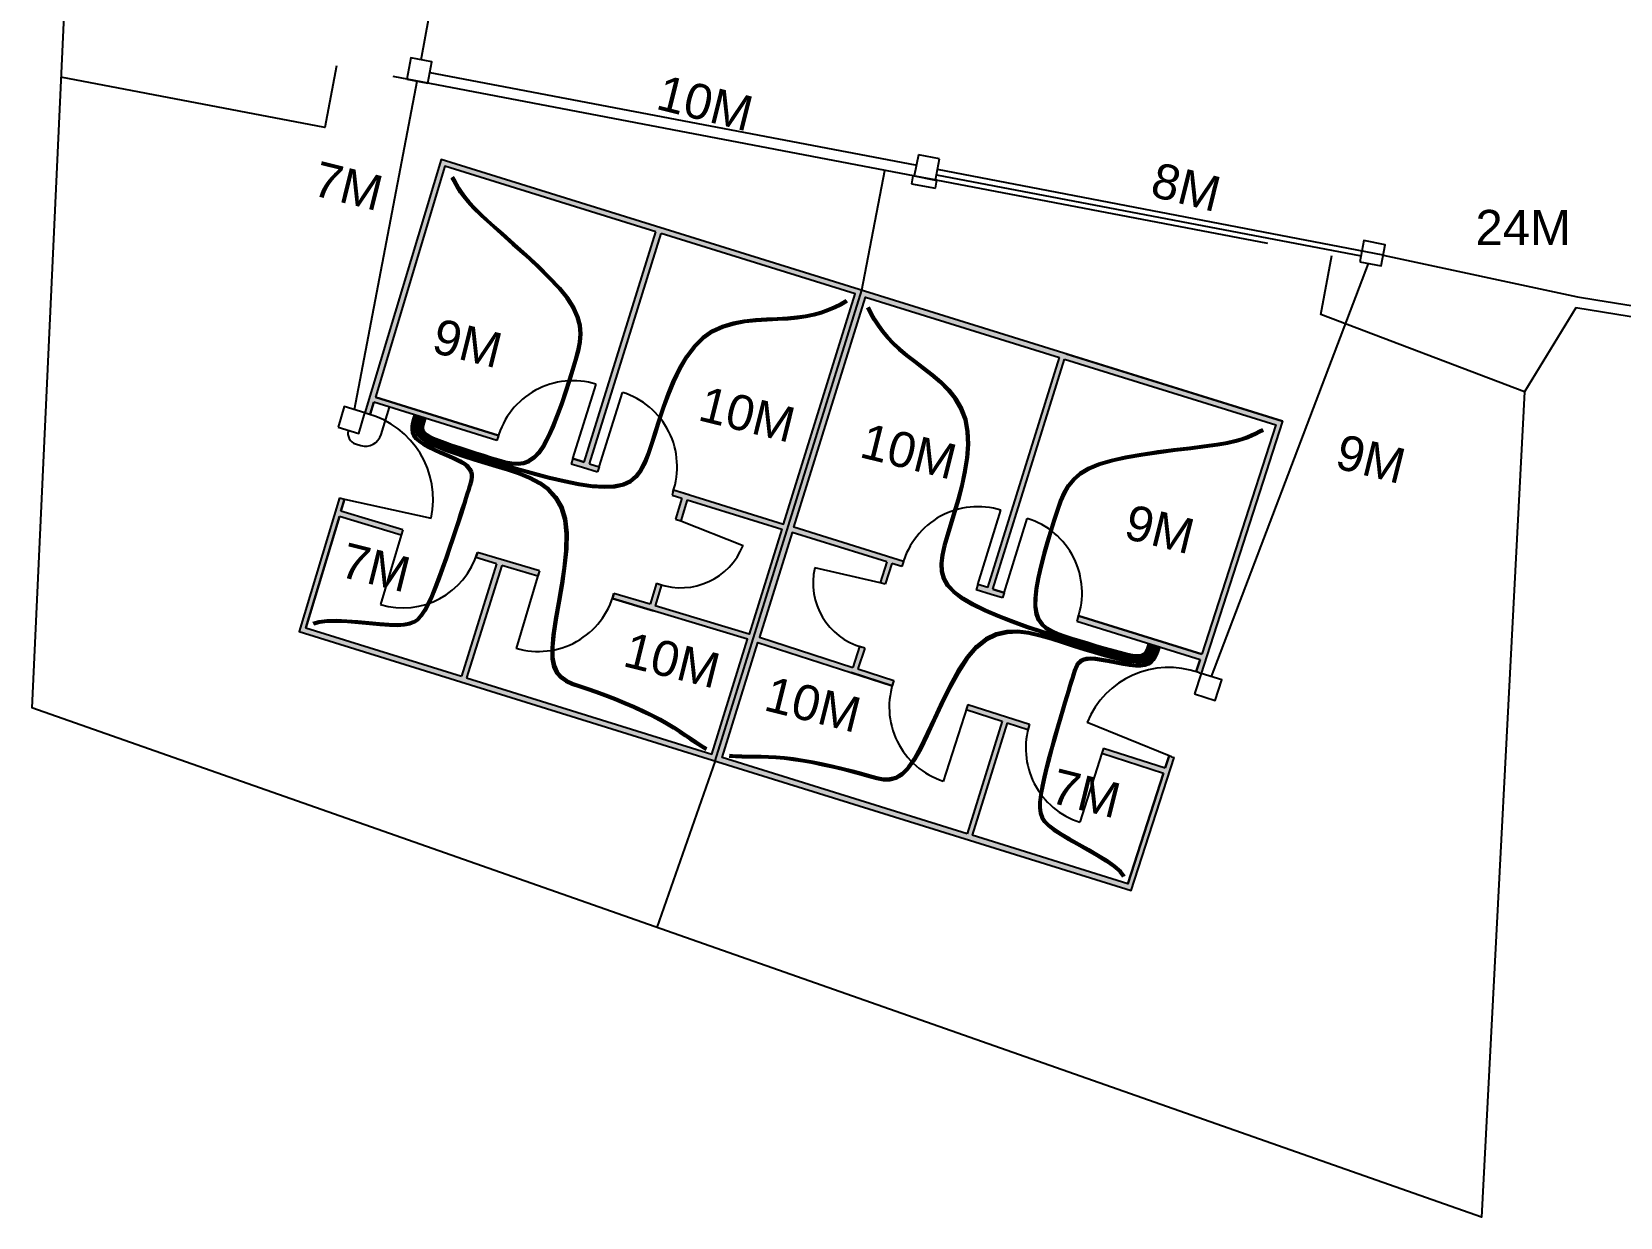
# Model space of a CAD drawing. Header units: millimetres. Extents: x 790368 to 790619, y 161713 to 161823.
# Drawn here: x 790479.4 to 790508.77, y 161727.02 to 161748.95 of the extents above; entities that cross this region are included whole.
import ezdxf

# ---------------------------------------------------------------- set-up
doc = ezdxf.new("R2010")
doc.units = ezdxf.units.MM
for name, color, linetype in [('can interior', 172, 'Continuous'), ('can principal', 34, 'Continuous'), ('can secundaria', 1, 'Continuous'), ('urbanizacion', 7, 'Continuous')]:
    doc.layers.add(name, color=color, linetype=linetype)
doc.styles.get("Standard").update_dxf_attribs({"font": 'arial.ttf'})
pattern_1 = [(23.22032, (790372.91594, 161893.399538), (0.038543687, 0.051084617), [0.079375, -0.015875, 0, -0.015875])]

msp = doc.modelspace()

# ---------------------------------------------------------------- hatches: boundary and pattern name
at = {"layer": 'urbanizacion'}
h = msp.add_hatch(dxfattribs=at)
h.set_pattern_fill('ANSI36', color=256, scale=0.01, angle=-21.7797)
h.set_pattern_definition(pattern_1)
h.paths.add_polyline_path([(790489.893, 161740.903), (790489.71, 161740.959), (790491.035, 161745.216), (790494.622, 161744.099), (790493.297, 161739.843), (790491.268, 161740.475), (790491.238, 161740.379), (790491.421, 161740.322), (790491.305, 161739.934), (790491.4, 161739.905), (790491.517, 161740.292), (790493.267, 161739.747), (790492.664, 161737.809), (790490.927, 161738.331), (790491.043, 161738.718), (790490.948, 161738.747), (790490.831, 161738.36), (790490.164, 161738.56), (790490.135, 161738.464), (790490.898, 161738.235), (790492.634, 161737.713), (790491.972, 161735.587), (790487.441, 161736.997), (790488.089, 161739.079), (790488.756, 161738.879), (790488.771, 161738.927), (790488.785, 161738.975), (790487.641, 161739.319), (790487.612, 161739.223), (790487.993, 161739.108), (790487.345, 161737.027), (790484.469, 161737.922), (790485.088, 161739.982), (790486.233, 161739.638), (790486.262, 161739.733), (790485.117, 161740.078), (790485.185, 161740.301), (790485.089, 161740.33), (790484.345, 161737.856), (790492.038, 161735.461), (790494.747, 161744.165), (790486.97, 161746.586), (790485.561, 161741.901), (790485.657, 161741.872), (790485.724, 161742.096), (790488.002, 161741.387), (790488.031, 161741.482), (790487.823, 161741.547), (790485.753, 161742.191), (790487.036, 161746.461), (790490.94, 161745.245), (790489.615, 161740.989), (790489.406, 161741.054), (790489.376, 161740.959), (790489.585, 161740.894), (790489.863, 161740.807)])
h = msp.add_hatch(dxfattribs=at)
h.set_pattern_fill('ANSI36', color=256, scale=0.01, angle=-21.7797)
h.set_pattern_definition(pattern_1)
h.paths.add_polyline_path([(790499.73, 161733.066), (790500.522, 161735.525), (790500.475, 161735.541), (790500.427, 161735.556), (790500.355, 161735.333), (790499.218, 161735.7), (790499.187, 161735.605), (790500.325, 161735.238), (790499.666, 161733.191), (790496.789, 161734.087), (790497.437, 161736.168), (790497.817, 161736.046), (790497.847, 161736.141), (790496.71, 161736.508), (790496.679, 161736.412), (790497.342, 161736.198), (790496.694, 161734.116), (790492.163, 161735.527), (790492.825, 161737.654), (790495.308, 161736.854), (790495.339, 161736.949), (790494.676, 161737.163), (790494.8, 161737.547), (790494.705, 161737.578), (790494.581, 161737.193), (790492.855, 161737.749), (790493.458, 161739.688), (790495.209, 161739.143), (790495.085, 161738.758), (790495.18, 161738.728), (790495.304, 161739.113), (790495.488, 161739.056), (790495.517, 161739.151), (790495.239, 161739.238), (790493.488, 161739.783), (790494.813, 161744.039), (790498.4, 161742.923), (790497.075, 161738.667), (790496.892, 161738.723), (790496.863, 161738.628), (790497.141, 161738.541), (790497.349, 161738.476), (790497.379, 161738.572), (790497.17, 161738.637), (790498.495, 161742.893), (790502.399, 161741.678), (790501.032, 161737.435), (790498.754, 161738.144), (790498.724, 161738.048), (790501.001, 161737.339), (790500.93, 161737.117), (790500.928, 161737.112, -0.007705), (790500.976, 161737.096), (790500.976, 161737.097), (790501.024, 161737.082), (790501.127, 161737.404), (790502.525, 161741.743), (790498.525, 161742.988), (790494.747, 161744.165), (790492.038, 161735.461)])

# ---------------------------------------------------------------- linework, layer by layer
for p, q in [((790495.793, 161746.672), (790495.718, 161746.279)), ((790496.186, 161746.597), (790495.793, 161746.672)), ((790496.111, 161746.204), (790496.186, 161746.597)), ((790495.693, 161746.283), (790495.665, 161746.136)), ((790496.136, 161746.199), (790495.693, 161746.283)), ((790495.718, 161746.279), (790496.111, 161746.204)), ((790495.907, 161746.243), (790495.907, 161746.243)), ((790495.665, 161746.136), (790496.108, 161746.052)), ((790496.108, 161746.052), (790496.136, 161746.199))]:
    msp.add_line(p, q)
at = {"layer": 'can interior'}
for p, q in [((790485.858, 161741.498), (790486.012, 161742.006)), ((790485.388, 161741.326), (790485.485, 161741.297))]:
    msp.add_line(p, q, dxfattribs=at)
for points in [[(790486.642, 161741.81), (790486.621, 161741.741), (790486.606, 161741.682), (790486.6, 161741.631), (790486.605, 161741.586), (790486.625, 161741.544), (790486.66, 161741.505), (790486.714, 161741.467), (790486.79, 161741.426), (790486.888, 161741.382), (790487.006, 161741.335), (790487.139, 161741.287), (790487.284, 161741.237), (790487.436, 161741.187), (790487.59, 161741.137), (790487.743, 161741.089), (790487.89, 161741.043), (790488.028, 161741.001), (790488.157, 161740.966), (790488.278, 161740.943), (790488.392, 161740.936), (790488.5, 161740.948), (790488.602, 161740.986), (790488.7, 161741.052), (790488.794, 161741.15), (790488.886, 161741.285), (790488.974, 161741.449), (790489.06, 161741.637), (790489.141, 161741.842), (790489.219, 161742.056), (790489.292, 161742.273), (790489.36, 161742.485), (790489.423, 161742.687), (790489.48, 161742.873), (790489.527, 161743.044), (790489.558, 161743.207), (790489.57, 161743.363), (790489.558, 161743.519), (790489.517, 161743.677), (790489.442, 161743.843), (790489.329, 161744.02), (790489.175, 161744.21), (790488.988, 161744.411), (790488.779, 161744.618), (790488.556, 161744.825), (790488.331, 161745.027), (790488.114, 161745.219), (790487.913, 161745.397), (790487.741, 161745.555), (790487.603, 161745.69), (790487.497, 161745.804), (790487.417, 161745.901), (790487.356, 161745.985), (790487.309, 161746.059), (790487.27, 161746.127), (790487.233, 161746.194), (790487.192, 161746.262)], [(790486.661, 161741.804), (790486.64, 161741.735), (790486.626, 161741.677), (790486.62, 161741.628), (790486.626, 161741.585), (790486.645, 161741.546), (790486.681, 161741.51), (790486.735, 161741.474), (790486.81, 161741.435), (790486.907, 161741.393), (790487.024, 161741.349), (790487.156, 161741.301), (790487.299, 161741.253), (790487.449, 161741.204), (790487.601, 161741.155), (790487.751, 161741.108), (790487.896, 161741.062), (790488.032, 161741.021), (790488.159, 161740.987), (790488.277, 161740.964), (790488.389, 161740.957), (790488.494, 161740.97), (790488.595, 161741.007), (790488.691, 161741.073), (790488.783, 161741.171), (790488.873, 161741.304), (790488.961, 161741.468), (790489.045, 161741.654), (790489.126, 161741.857), (790489.202, 161742.069), (790489.275, 161742.284), (790489.342, 161742.494), (790489.405, 161742.694), (790489.461, 161742.878), (790489.507, 161743.048), (790489.538, 161743.208), (790489.549, 161743.363), (790489.537, 161743.517), (790489.495, 161743.674), (790489.42, 161743.838), (790489.307, 161744.014), (790489.153, 161744.204), (790488.967, 161744.404), (790488.757, 161744.61), (790488.535, 161744.816), (790488.311, 161745.018), (790488.093, 161745.21), (790487.893, 161745.388), (790487.721, 161745.546), (790487.584, 161745.682), (790487.478, 161745.796), (790487.397, 161745.893), (790487.337, 161745.977), (790487.29, 161746.051), (790487.252, 161746.119), (790487.215, 161746.184), (790487.175, 161746.251)], [(790486.68, 161741.798), (790486.659, 161741.73), (790486.645, 161741.673), (790486.64, 161741.625), (790486.646, 161741.585), (790486.666, 161741.548), (790486.702, 161741.514), (790486.756, 161741.481), (790486.83, 161741.445), (790486.927, 161741.405), (790487.043, 161741.362), (790487.173, 161741.316), (790487.314, 161741.268), (790487.461, 161741.22), (790487.611, 161741.172), (790487.76, 161741.126), (790487.902, 161741.082), (790488.035, 161741.041), (790488.16, 161741.007), (790488.276, 161740.985), (790488.385, 161740.979), (790488.489, 161740.992), (790488.587, 161741.029), (790488.681, 161741.095), (790488.772, 161741.192), (790488.861, 161741.324), (790488.947, 161741.486), (790489.03, 161741.671), (790489.11, 161741.872), (790489.186, 161742.082), (790489.257, 161742.295), (790489.324, 161742.503), (790489.386, 161742.701), (790489.442, 161742.883), (790489.487, 161743.051), (790489.517, 161743.209), (790489.529, 161743.363), (790489.515, 161743.515), (790489.474, 161743.671), (790489.398, 161743.834), (790489.285, 161744.009), (790489.131, 161744.197), (790488.945, 161744.397), (790488.736, 161744.602), (790488.514, 161744.808), (790488.29, 161745.009), (790488.073, 161745.201), (790487.873, 161745.379), (790487.701, 161745.538), (790487.564, 161745.673), (790487.458, 161745.787), (790487.378, 161745.885), (790487.318, 161745.969), (790487.272, 161746.042), (790487.234, 161746.11), (790487.198, 161746.175), (790487.158, 161746.24)], [(790486.585, 161741.828), (790486.563, 161741.757), (790486.548, 161741.695), (790486.54, 161741.639), (790486.544, 161741.587), (790486.562, 161741.538), (790486.597, 161741.492), (790486.652, 161741.445), (790486.729, 161741.398), (790486.83, 161741.348), (790486.956, 161741.295), (790487.104, 161741.239), (790487.275, 161741.18), (790487.467, 161741.118), (790487.678, 161741.052), (790487.908, 161740.982), (790488.157, 161740.908), (790488.42, 161740.831), (790488.694, 161740.754), (790488.972, 161740.68), (790489.246, 161740.615), (790489.512, 161740.562), (790489.761, 161740.526), (790489.988, 161740.51), (790490.185, 161740.519), (790490.35, 161740.556), (790490.484, 161740.62), (790490.593, 161740.712), (790490.682, 161740.828), (790490.757, 161740.969), (790490.824, 161741.133), (790490.886, 161741.319), (790490.951, 161741.526), (790491.021, 161741.752), (790491.1, 161741.99), (790491.189, 161742.234), (790491.289, 161742.475), (790491.401, 161742.706), (790491.527, 161742.92), (790491.668, 161743.11), (790491.826, 161743.268), (790492, 161743.388), (790492.188, 161743.476), (790492.387, 161743.535), (790492.591, 161743.574), (790492.796, 161743.596), (790493, 161743.609), (790493.197, 161743.617), (790493.384, 161743.627), (790493.557, 161743.644), (790493.717, 161743.669), (790493.866, 161743.701), (790494.004, 161743.739), (790494.133, 161743.784), (790494.254, 161743.835), (790494.37, 161743.893), (790494.48, 161743.956)], [(790486.604, 161741.822), (790486.583, 161741.752), (790486.567, 161741.691), (790486.56, 161741.636), (790486.565, 161741.586), (790486.583, 161741.54), (790486.618, 161741.496), (790486.672, 161741.452), (790486.749, 161741.407), (790486.849, 161741.359), (790486.974, 161741.308), (790487.121, 161741.254), (790487.29, 161741.196), (790487.479, 161741.135), (790487.689, 161741.069), (790487.917, 161741), (790488.162, 161740.927), (790488.424, 161740.851), (790488.695, 161740.774), (790488.97, 161740.701), (790489.243, 161740.637), (790489.506, 161740.584), (790489.753, 161740.548), (790489.978, 161740.531), (790490.174, 161740.54), (790490.337, 161740.576), (790490.47, 161740.639), (790490.578, 161740.729), (790490.666, 161740.844), (790490.741, 161740.983), (790490.807, 161741.146), (790490.869, 161741.331), (790490.933, 161741.538), (790491.004, 161741.764), (790491.083, 161742.002), (790491.172, 161742.247), (790491.272, 161742.489), (790491.385, 161742.721), (790491.512, 161742.936), (790491.654, 161743.127), (790491.812, 161743.286), (790491.988, 161743.407), (790492.178, 161743.495), (790492.377, 161743.556), (790492.582, 161743.594), (790492.788, 161743.616), (790492.993, 161743.629), (790493.19, 161743.637), (790493.377, 161743.647), (790493.551, 161743.664), (790493.711, 161743.688), (790493.859, 161743.72), (790493.996, 161743.758), (790494.125, 161743.802), (790494.246, 161743.853), (790494.36, 161743.91), (790494.469, 161743.973)], [(790486.623, 161741.816), (790486.602, 161741.746), (790486.587, 161741.686), (790486.58, 161741.633), (790486.585, 161741.586), (790486.604, 161741.542), (790486.639, 161741.501), (790486.693, 161741.459), (790486.769, 161741.417), (790486.869, 161741.371), (790486.992, 161741.321), (790487.138, 161741.268), (790487.305, 161741.212), (790487.492, 161741.151), (790487.699, 161741.087), (790487.925, 161741.019), (790488.168, 161740.946), (790488.427, 161740.87), (790488.696, 161740.794), (790488.969, 161740.722), (790489.239, 161740.658), (790489.5, 161740.606), (790489.745, 161740.569), (790489.968, 161740.553), (790490.163, 161740.56), (790490.324, 161740.595), (790490.455, 161740.657), (790490.562, 161740.745), (790490.65, 161740.859), (790490.724, 161740.997), (790490.79, 161741.159), (790490.852, 161741.343), (790490.916, 161741.549), (790490.986, 161741.775), (790491.066, 161742.014), (790491.155, 161742.259), (790491.256, 161742.502), (790491.369, 161742.736), (790491.497, 161742.953), (790491.64, 161743.145), (790491.799, 161743.304), (790491.976, 161743.427), (790492.167, 161743.515), (790492.367, 161743.576), (790492.573, 161743.614), (790492.781, 161743.637), (790492.986, 161743.649), (790493.184, 161743.657), (790493.371, 161743.667), (790493.545, 161743.684), (790493.704, 161743.708), (790493.852, 161743.739), (790493.989, 161743.776), (790494.117, 161743.821), (790494.237, 161743.871), (790494.35, 161743.928), (790494.459, 161743.99)], [(790500.141, 161737.607), (790500.118, 161737.537), (790500.096, 161737.477), (790500.07, 161737.426), (790500.037, 161737.386), (790499.995, 161737.356), (790499.94, 161737.338), (790499.869, 161737.33), (790499.778, 161737.335), (790499.666, 161737.351), (790499.533, 161737.379), (790499.379, 161737.418), (790499.205, 161737.466), (790499.012, 161737.523), (790498.8, 161737.589), (790498.571, 161737.662), (790498.325, 161737.742), (790498.064, 161737.829), (790497.794, 161737.92), (790497.524, 161738.018), (790497.261, 161738.12), (790497.013, 161738.227), (790496.787, 161738.339), (790496.591, 161738.454), (790496.433, 161738.574), (790496.319, 161738.697), (790496.246, 161738.827), (790496.207, 161738.964), (790496.2, 161739.11), (790496.218, 161739.269), (790496.257, 161739.442), (790496.311, 161739.63), (790496.375, 161739.837), (790496.445, 161740.063), (790496.516, 161740.304), (790496.581, 161740.555), (790496.635, 161740.81), (790496.674, 161741.064), (790496.692, 161741.312), (790496.684, 161741.548), (790496.643, 161741.768), (790496.568, 161741.966), (790496.463, 161742.145), (790496.334, 161742.307), (790496.187, 161742.454), (790496.031, 161742.589), (790495.87, 161742.715), (790495.713, 161742.834), (790495.565, 161742.948), (790495.432, 161743.061), (790495.314, 161743.172), (790495.21, 161743.282), (790495.118, 161743.392), (790495.037, 161743.503), (790494.966, 161743.614), (790494.904, 161743.726), (790494.849, 161743.841)], [(790500.122, 161737.613), (790500.099, 161737.544), (790500.077, 161737.484), (790500.052, 161737.436), (790500.02, 161737.397), (790499.979, 161737.37), (790499.925, 161737.353), (790499.855, 161737.348), (790499.767, 161737.354), (790499.657, 161737.372), (790499.525, 161737.4), (790499.373, 161737.439), (790499.202, 161737.487), (790499.011, 161737.544), (790498.801, 161737.61), (790498.575, 161737.682), (790498.331, 161737.761), (790498.072, 161737.847), (790497.805, 161737.938), (790497.537, 161738.034), (790497.276, 161738.135), (790497.03, 161738.241), (790496.806, 161738.352), (790496.611, 161738.466), (790496.455, 161738.584), (790496.341, 161738.706), (790496.268, 161738.834), (790496.23, 161738.969), (790496.222, 161739.114), (790496.24, 161739.271), (790496.278, 161739.443), (790496.332, 161739.63), (790496.396, 161739.837), (790496.466, 161740.063), (790496.537, 161740.305), (790496.602, 161740.556), (790496.657, 161740.812), (790496.696, 161741.068), (790496.714, 161741.317), (790496.705, 161741.554), (790496.665, 161741.775), (790496.589, 161741.975), (790496.483, 161742.155), (790496.353, 161742.318), (790496.206, 161742.466), (790496.049, 161742.601), (790495.888, 161742.728), (790495.73, 161742.847), (790495.581, 161742.961), (790495.448, 161743.073), (790495.33, 161743.184), (790495.226, 161743.294), (790495.135, 161743.403), (790495.054, 161743.513), (790494.984, 161743.624), (790494.922, 161743.735), (790494.867, 161743.849)], [(790500.103, 161737.619), (790500.081, 161737.55), (790500.059, 161737.492), (790500.034, 161737.445), (790500.003, 161737.408), (790499.963, 161737.383), (790499.91, 161737.369), (790499.842, 161737.366), (790499.755, 161737.374), (790499.647, 161737.392), (790499.518, 161737.421), (790499.368, 161737.461), (790499.198, 161737.509), (790499.01, 161737.565), (790498.803, 161737.63), (790498.578, 161737.702), (790498.337, 161737.78), (790498.081, 161737.865), (790497.816, 161737.955), (790497.55, 161738.051), (790497.292, 161738.151), (790497.047, 161738.256), (790496.824, 161738.365), (790496.632, 161738.478), (790496.476, 161738.595), (790496.363, 161738.715), (790496.29, 161738.841), (790496.252, 161738.974), (790496.244, 161739.118), (790496.261, 161739.273), (790496.299, 161739.443), (790496.353, 161739.63), (790496.417, 161739.837), (790496.487, 161740.063), (790496.557, 161740.305), (790496.623, 161740.557), (790496.678, 161740.814), (790496.717, 161741.071), (790496.735, 161741.322), (790496.727, 161741.561), (790496.686, 161741.783), (790496.61, 161741.984), (790496.503, 161742.165), (790496.373, 161742.329), (790496.225, 161742.477), (790496.067, 161742.614), (790495.905, 161742.74), (790495.746, 161742.859), (790495.598, 161742.974), (790495.464, 161743.086), (790495.346, 161743.196), (790495.243, 161743.306), (790495.151, 161743.415), (790495.071, 161743.523), (790495.001, 161743.633), (790494.94, 161743.744), (790494.885, 161743.857)], [(790486.47, 161741.863), (790486.448, 161741.791), (790486.43, 161741.721), (790486.418, 161741.655), (790486.415, 161741.592), (790486.424, 161741.531), (790486.447, 161741.472), (790486.488, 161741.415), (790486.548, 161741.36), (790486.63, 161741.306), (790486.728, 161741.252), (790486.837, 161741.2), (790486.953, 161741.149), (790487.069, 161741.099), (790487.179, 161741.05), (790487.279, 161741.001), (790487.363, 161740.954), (790487.426, 161740.906), (790487.471, 161740.859), (790487.498, 161740.811), (790487.512, 161740.762), (790487.514, 161740.711), (790487.507, 161740.658), (790487.493, 161740.602), (790487.475, 161740.542), (790487.455, 161740.478), (790487.433, 161740.408), (790487.409, 161740.33), (790487.381, 161740.242), (790487.348, 161740.142), (790487.311, 161740.029), (790487.269, 161739.9), (790487.221, 161739.754), (790487.167, 161739.59), (790487.107, 161739.412), (790487.043, 161739.227), (790486.977, 161739.039), (790486.91, 161738.854), (790486.843, 161738.678), (790486.777, 161738.518), (790486.714, 161738.377), (790486.654, 161738.261), (790486.594, 161738.169), (790486.53, 161738.099), (790486.458, 161738.048), (790486.373, 161738.014), (790486.272, 161737.995), (790486.149, 161737.99), (790486.002, 161737.995), (790485.828, 161738.008), (790485.635, 161738.026), (790485.431, 161738.045), (790485.227, 161738.06), (790485.033, 161738.069), (790484.857, 161738.066), (790484.709, 161738.049), (790484.599, 161738.013)], [(790486.489, 161741.857), (790486.467, 161741.785), (790486.449, 161741.717), (790486.438, 161741.653), (790486.436, 161741.591), (790486.445, 161741.533), (790486.47, 161741.476), (790486.511, 161741.422), (790486.572, 161741.368), (790486.653, 161741.315), (790486.752, 161741.264), (790486.862, 161741.212), (790486.977, 161741.162), (790487.093, 161741.111), (790487.204, 161741.062), (790487.303, 161741.012), (790487.387, 161740.964), (790487.45, 161740.915), (790487.494, 161740.866), (790487.521, 161740.817), (790487.534, 161740.766), (790487.535, 161740.713), (790487.527, 161740.658), (790487.513, 161740.6), (790487.495, 161740.539), (790487.475, 161740.474), (790487.453, 161740.403), (790487.428, 161740.325), (790487.4, 161740.236), (790487.367, 161740.136), (790487.33, 161740.022), (790487.288, 161739.893), (790487.24, 161739.747), (790487.185, 161739.582), (790487.125, 161739.404), (790487.061, 161739.217), (790486.995, 161739.029), (790486.927, 161738.843), (790486.859, 161738.667), (790486.792, 161738.505), (790486.729, 161738.363), (790486.668, 161738.246), (790486.607, 161738.154), (790486.541, 161738.082), (790486.468, 161738.03), (790486.382, 161737.996), (790486.279, 161737.977), (790486.156, 161737.97), (790486.008, 161737.975), (790485.833, 161737.988), (790485.639, 161738.006), (790485.436, 161738.024), (790485.232, 161738.04), (790485.038, 161738.049), (790484.863, 161738.047), (790484.716, 161738.03), (790484.609, 161737.995)], [(790486.508, 161741.851), (790486.486, 161741.78), (790486.469, 161741.713), (790486.458, 161741.65), (790486.456, 161741.591), (790486.467, 161741.534), (790486.492, 161741.48), (790486.534, 161741.428), (790486.595, 161741.377), (790486.677, 161741.325), (790486.776, 161741.275), (790486.886, 161741.224), (790487.002, 161741.174), (790487.118, 161741.124), (790487.228, 161741.074), (790487.327, 161741.024), (790487.41, 161740.974), (790487.473, 161740.924), (790487.516, 161740.873), (790487.543, 161740.822), (790487.556, 161740.769), (790487.556, 161740.715), (790487.548, 161740.658), (790487.534, 161740.599), (790487.515, 161740.537), (790487.495, 161740.47), (790487.472, 161740.399), (790487.447, 161740.319), (790487.419, 161740.23), (790487.386, 161740.13), (790487.349, 161740.016), (790487.307, 161739.886), (790487.258, 161739.739), (790487.204, 161739.574), (790487.143, 161739.395), (790487.079, 161739.208), (790487.012, 161739.018), (790486.944, 161738.832), (790486.875, 161738.655), (790486.808, 161738.492), (790486.743, 161738.35), (790486.681, 161738.232), (790486.619, 161738.138), (790486.553, 161738.066), (790486.478, 161738.013), (790486.391, 161737.978), (790486.287, 161737.958), (790486.163, 161737.951), (790486.014, 161737.955), (790485.838, 161737.968), (790485.644, 161737.985), (790485.44, 161738.004), (790485.236, 161738.02), (790485.043, 161738.029), (790484.869, 161738.027), (790484.724, 161738.012), (790484.618, 161737.978)], [(790486.527, 161741.845), (790486.506, 161741.774), (790486.489, 161741.708), (790486.481, 161741.646), (790486.483, 161741.588), (790486.5, 161741.532), (790486.535, 161741.478), (790486.589, 161741.424), (790486.668, 161741.37), (790486.771, 161741.314), (790486.899, 161741.257), (790487.046, 161741.198), (790487.212, 161741.139), (790487.391, 161741.078), (790487.582, 161741.018), (790487.782, 161740.956), (790487.987, 161740.895), (790488.194, 161740.832), (790488.398, 161740.764), (790488.592, 161740.684), (790488.773, 161740.587), (790488.933, 161740.468), (790489.067, 161740.32), (790489.171, 161740.138), (790489.237, 161739.917), (790489.263, 161739.653), (790489.255, 161739.356), (790489.223, 161739.037), (790489.175, 161738.71), (790489.12, 161738.385), (790489.066, 161738.075), (790489.024, 161737.792), (790489.001, 161737.548), (790489.005, 161737.351), (790489.036, 161737.198), (790489.092, 161737.081), (790489.17, 161736.992), (790489.268, 161736.925), (790489.385, 161736.872), (790489.519, 161736.825), (790489.668, 161736.777), (790489.828, 161736.722), (790489.998, 161736.66), (790490.173, 161736.592), (790490.35, 161736.519), (790490.525, 161736.444), (790490.695, 161736.366), (790490.856, 161736.288), (790491.005, 161736.211), (790491.139, 161736.135), (790491.259, 161736.061), (790491.369, 161735.989), (790491.472, 161735.92), (790491.57, 161735.853), (790491.667, 161735.789), (790491.764, 161735.727), (790491.865, 161735.667)], [(790486.546, 161741.839), (790486.525, 161741.768), (790486.509, 161741.704), (790486.501, 161741.644), (790486.504, 161741.588), (790486.521, 161741.534), (790486.555, 161741.483), (790486.61, 161741.431), (790486.688, 161741.379), (790486.791, 161741.325), (790486.917, 161741.27), (790487.063, 161741.213), (790487.227, 161741.154), (790487.406, 161741.095), (790487.596, 161741.034), (790487.794, 161740.973), (790487.999, 161740.912), (790488.206, 161740.849), (790488.411, 161740.781), (790488.607, 161740.701), (790488.788, 161740.603), (790488.95, 161740.484), (790489.086, 161740.335), (790489.191, 161740.153), (790489.259, 161739.932), (790489.286, 161739.668), (790489.279, 161739.371), (790489.247, 161739.052), (790489.199, 161738.725), (790489.144, 161738.4), (790489.09, 161738.091), (790489.047, 161737.808), (790489.023, 161737.564), (790489.026, 161737.368), (790489.055, 161737.215), (790489.109, 161737.098), (790489.185, 161737.01), (790489.282, 161736.943), (790489.398, 161736.89), (790489.53, 161736.843), (790489.677, 161736.795), (790489.837, 161736.74), (790490.007, 161736.678), (790490.181, 161736.61), (790490.359, 161736.538), (790490.534, 161736.462), (790490.704, 161736.384), (790490.866, 161736.306), (790491.015, 161736.228), (790491.149, 161736.152), (790491.27, 161736.078), (790491.38, 161736.006), (790491.483, 161735.937), (790491.581, 161735.87), (790491.677, 161735.805), (790491.774, 161735.744), (790491.875, 161735.685)], [(790486.565, 161741.833), (790486.544, 161741.763), (790486.528, 161741.699), (790486.52, 161741.641), (790486.524, 161741.587), (790486.542, 161741.536), (790486.576, 161741.487), (790486.631, 161741.438), (790486.708, 161741.388), (790486.81, 161741.337), (790486.935, 161741.283), (790487.08, 161741.227), (790487.243, 161741.17), (790487.42, 161741.111), (790487.609, 161741.051), (790487.807, 161740.99), (790488.011, 161740.929), (790488.219, 161740.866), (790488.424, 161740.798), (790488.621, 161740.717), (790488.804, 161740.62), (790488.967, 161740.499), (790489.105, 161740.351), (790489.211, 161740.168), (790489.28, 161739.947), (790489.309, 161739.682), (790489.303, 161739.385), (790489.271, 161739.067), (790489.224, 161738.74), (790489.168, 161738.416), (790489.114, 161738.106), (790489.07, 161737.824), (790489.045, 161737.58), (790489.047, 161737.384), (790489.075, 161737.232), (790489.126, 161737.116), (790489.201, 161737.028), (790489.296, 161736.961), (790489.41, 161736.908), (790489.541, 161736.862), (790489.687, 161736.814), (790489.846, 161736.759), (790490.015, 161736.697), (790490.19, 161736.629), (790490.367, 161736.556), (790490.543, 161736.48), (790490.714, 161736.402), (790490.876, 161736.323), (790491.025, 161736.245), (790491.16, 161736.169), (790491.281, 161736.095), (790491.391, 161736.023), (790491.494, 161735.954), (790491.592, 161735.887), (790491.688, 161735.822), (790491.785, 161735.761), (790491.884, 161735.702)], [(790500.083, 161737.625), (790500.062, 161737.556), (790500.04, 161737.499), (790500.016, 161737.454), (790499.986, 161737.42), (790499.947, 161737.397), (790499.896, 161737.385), (790499.829, 161737.383), (790499.744, 161737.393), (790499.638, 161737.413), (790499.515, 161737.441), (790499.377, 161737.477), (790499.23, 161737.518), (790499.076, 161737.563), (790498.921, 161737.61), (790498.768, 161737.657), (790498.621, 161737.702), (790498.483, 161737.746), (790498.357, 161737.791), (790498.244, 161737.84), (790498.146, 161737.899), (790498.065, 161737.97), (790498.002, 161738.059), (790497.959, 161738.169), (790497.937, 161738.304), (790497.938, 161738.466), (790497.958, 161738.652), (790497.995, 161738.855), (790498.044, 161739.07), (790498.101, 161739.29), (790498.164, 161739.51), (790498.229, 161739.724), (790498.291, 161739.926), (790498.35, 161740.111), (790498.409, 161740.279), (790498.475, 161740.43), (790498.554, 161740.566), (790498.653, 161740.687), (790498.777, 161740.794), (790498.932, 161740.888), (790499.126, 161740.969), (790499.361, 161741.039), (790499.629, 161741.098), (790499.918, 161741.149), (790500.219, 161741.194), (790500.519, 161741.232), (790500.807, 161741.267), (790501.073, 161741.3), (790501.305, 161741.332), (790501.495, 161741.365), (790501.647, 161741.399), (790501.768, 161741.433), (790501.866, 161741.468), (790501.946, 161741.502), (790502.017, 161741.536), (790502.086, 161741.57), (790502.158, 161741.602)], [(790500.064, 161737.631), (790500.043, 161737.563), (790500.022, 161737.507), (790499.998, 161737.463), (790499.969, 161737.431), (790499.931, 161737.41), (790499.881, 161737.4), (790499.816, 161737.401), (790499.733, 161737.412), (790499.629, 161737.433), (790499.507, 161737.462), (790499.371, 161737.498), (790499.226, 161737.539), (790499.075, 161737.584), (790498.922, 161737.63), (790498.772, 161737.677), (790498.627, 161737.722), (790498.491, 161737.764), (790498.368, 161737.808), (790498.257, 161737.857), (790498.161, 161737.915), (790498.082, 161737.985), (790498.02, 161738.073), (790497.979, 161738.181), (790497.958, 161738.315), (790497.96, 161738.476), (790497.98, 161738.66), (790498.017, 161738.861), (790498.065, 161739.073), (790498.123, 161739.292), (790498.185, 161739.51), (790498.249, 161739.721), (790498.311, 161739.921), (790498.369, 161740.104), (790498.427, 161740.27), (790498.493, 161740.42), (790498.572, 161740.554), (790498.669, 161740.674), (790498.793, 161740.779), (790498.948, 161740.872), (790499.141, 161740.952), (790499.375, 161741.021), (790499.642, 161741.08), (790499.931, 161741.131), (790500.231, 161741.175), (790500.531, 161741.213), (790500.819, 161741.248), (790501.084, 161741.281), (790501.316, 161741.314), (790501.506, 161741.347), (790501.658, 161741.381), (790501.779, 161741.415), (790501.877, 161741.45), (790501.957, 161741.485), (790502.027, 161741.519), (790502.095, 161741.552), (790502.166, 161741.584)], [(790500.045, 161737.637), (790500.024, 161737.569), (790500.003, 161737.514), (790499.98, 161737.472), (790499.952, 161737.442), (790499.915, 161737.423), (790499.867, 161737.416), (790499.803, 161737.419), (790499.721, 161737.431), (790499.619, 161737.453), (790499.499, 161737.483), (790499.366, 161737.52), (790499.223, 161737.561), (790499.074, 161737.605), (790498.924, 161737.651), (790498.775, 161737.696), (790498.633, 161737.741), (790498.5, 161737.783), (790498.378, 161737.826), (790498.27, 161737.874), (790498.176, 161737.93), (790498.099, 161738), (790498.039, 161738.086), (790497.999, 161738.194), (790497.979, 161738.326), (790497.981, 161738.485), (790498.002, 161738.667), (790498.039, 161738.866), (790498.087, 161739.077), (790498.144, 161739.293), (790498.206, 161739.509), (790498.269, 161739.719), (790498.33, 161739.916), (790498.388, 161740.097), (790498.446, 161740.262), (790498.511, 161740.41), (790498.589, 161740.542), (790498.686, 161740.66), (790498.809, 161740.765), (790498.963, 161740.856), (790499.156, 161740.936), (790499.389, 161741.004), (790499.656, 161741.062), (790499.944, 161741.112), (790500.244, 161741.156), (790500.543, 161741.195), (790500.831, 161741.23), (790501.096, 161741.263), (790501.327, 161741.295), (790501.517, 161741.329), (790501.669, 161741.363), (790501.79, 161741.398), (790501.888, 161741.432), (790501.968, 161741.467), (790502.037, 161741.501), (790502.104, 161741.534), (790502.174, 161741.565)], [(790500.198, 161737.589), (790500.175, 161737.518), (790500.152, 161737.454), (790500.124, 161737.399), (790500.088, 161737.352), (790500.043, 161737.316), (790499.984, 161737.291), (790499.908, 161737.278), (790499.813, 161737.277), (790499.695, 161737.29), (790499.558, 161737.315), (790499.403, 161737.351), (790499.234, 161737.396), (790499.051, 161737.448), (790498.859, 161737.507), (790498.66, 161737.569), (790498.457, 161737.635), (790498.251, 161737.701), (790498.044, 161737.76), (790497.839, 161737.805), (790497.635, 161737.828), (790497.435, 161737.82), (790497.241, 161737.775), (790497.053, 161737.684), (790496.872, 161737.539), (790496.701, 161737.337), (790496.539, 161737.088), (790496.385, 161736.808), (790496.239, 161736.511), (790496.1, 161736.212), (790495.968, 161735.927), (790495.842, 161735.669), (790495.722, 161735.456), (790495.607, 161735.296), (790495.494, 161735.187), (790495.382, 161735.122), (790495.268, 161735.094), (790495.149, 161735.095), (790495.022, 161735.117), (790494.885, 161735.154), (790494.736, 161735.199), (790494.572, 161735.245), (790494.397, 161735.29), (790494.214, 161735.334), (790494.028, 161735.374), (790493.841, 161735.412), (790493.657, 161735.444), (790493.48, 161735.471), (790493.313, 161735.492), (790493.16, 161735.505), (790493.019, 161735.513), (790492.887, 161735.517), (790492.763, 161735.518), (790492.645, 161735.519), (790492.529, 161735.52), (790492.414, 161735.524), (790492.297, 161735.533)], [(790500.179, 161737.595), (790500.156, 161737.524), (790500.133, 161737.462), (790500.106, 161737.408), (790500.071, 161737.364), (790500.027, 161737.33), (790499.969, 161737.307), (790499.895, 161737.295), (790499.801, 161737.296), (790499.686, 161737.311), (790499.55, 161737.336), (790499.398, 161737.372), (790499.229, 161737.417), (790499.049, 161737.47), (790498.858, 161737.528), (790498.66, 161737.591), (790498.456, 161737.656), (790498.25, 161737.722), (790498.043, 161737.782), (790497.836, 161737.827), (790497.632, 161737.85), (790497.43, 161737.843), (790497.234, 161737.799), (790497.044, 161737.708), (790496.863, 161737.564), (790496.691, 161737.362), (790496.528, 161737.114), (790496.373, 161736.834), (790496.227, 161736.537), (790496.088, 161736.238), (790495.957, 161735.953), (790495.832, 161735.696), (790495.713, 161735.481), (790495.599, 161735.321), (790495.488, 161735.212), (790495.378, 161735.147), (790495.265, 161735.117), (790495.147, 161735.117), (790495.022, 161735.139), (790494.886, 161735.176), (790494.738, 161735.22), (790494.575, 161735.265), (790494.401, 161735.31), (790494.218, 161735.354), (790494.031, 161735.394), (790493.843, 161735.432), (790493.659, 161735.464), (790493.482, 161735.491), (790493.315, 161735.512), (790493.161, 161735.525), (790493.02, 161735.533), (790492.888, 161735.537), (790492.764, 161735.538), (790492.645, 161735.539), (790492.53, 161735.54), (790492.415, 161735.544), (790492.299, 161735.553)], [(790500.16, 161737.601), (790500.137, 161737.531), (790500.114, 161737.469), (790500.088, 161737.417), (790500.054, 161737.375), (790500.011, 161737.343), (790499.954, 161737.322), (790499.882, 161737.313), (790499.79, 161737.316), (790499.676, 161737.331), (790499.543, 161737.357), (790499.392, 161737.394), (790499.225, 161737.439), (790499.046, 161737.491), (790498.857, 161737.549), (790498.659, 161737.612), (790498.456, 161737.677), (790498.25, 161737.743), (790498.042, 161737.803), (790497.834, 161737.849), (790497.628, 161737.873), (790497.425, 161737.866), (790497.227, 161737.822), (790497.036, 161737.732), (790496.854, 161737.589), (790496.68, 161737.387), (790496.517, 161737.139), (790496.362, 161736.86), (790496.215, 161736.563), (790496.077, 161736.265), (790495.946, 161735.979), (790495.822, 161735.722), (790495.704, 161735.507), (790495.591, 161735.347), (790495.482, 161735.237), (790495.373, 161735.171), (790495.262, 161735.141), (790495.146, 161735.14), (790495.022, 161735.161), (790494.888, 161735.197), (790494.74, 161735.24), (790494.578, 161735.286), (790494.404, 161735.33), (790494.221, 161735.373), (790494.034, 161735.414), (790493.846, 161735.451), (790493.662, 161735.484), (790493.484, 161735.511), (790493.316, 161735.532), (790493.162, 161735.546), (790493.02, 161735.553), (790492.888, 161735.557), (790492.764, 161735.558), (790492.646, 161735.559), (790492.53, 161735.56), (790492.416, 161735.564), (790492.301, 161735.573)], [(790500.217, 161737.583), (790500.194, 161737.512), (790500.171, 161737.447), (790500.144, 161737.389), (790500.112, 161737.339), (790500.071, 161737.299), (790500.02, 161737.269), (790499.956, 161737.249), (790499.876, 161737.242), (790499.779, 161737.246), (790499.669, 161737.261), (790499.55, 161737.281), (790499.426, 161737.306), (790499.302, 161737.33), (790499.183, 161737.351), (790499.073, 161737.367), (790498.976, 161737.373), (790498.896, 161737.367), (790498.832, 161737.35), (790498.781, 161737.323), (790498.741, 161737.287), (790498.709, 161737.243), (790498.684, 161737.192), (790498.662, 161737.134), (790498.642, 161737.073), (790498.621, 161737.006), (790498.599, 161736.935), (790498.574, 161736.855), (790498.547, 161736.766), (790498.517, 161736.665), (790498.483, 161736.55), (790498.444, 161736.419), (790498.401, 161736.27), (790498.352, 161736.103), (790498.3, 161735.922), (790498.246, 161735.731), (790498.194, 161735.537), (790498.145, 161735.345), (790498.1, 161735.16), (790498.063, 161734.988), (790498.036, 161734.834), (790498.02, 161734.702), (790498.018, 161734.589), (790498.032, 161734.492), (790498.063, 161734.406), (790498.115, 161734.328), (790498.189, 161734.253), (790498.288, 161734.176), (790498.413, 161734.095), (790498.564, 161734.006), (790498.734, 161733.91), (790498.913, 161733.809), (790499.089, 161733.707), (790499.254, 161733.604), (790499.396, 161733.504), (790499.507, 161733.409), (790499.575, 161733.321)], [(790500.236, 161737.577), (790500.213, 161737.505), (790500.189, 161737.439), (790500.162, 161737.38), (790500.129, 161737.328), (790500.088, 161737.285), (790500.036, 161737.253), (790499.971, 161737.231), (790499.891, 161737.221), (790499.793, 161737.225), (790499.683, 161737.238), (790499.563, 161737.258), (790499.439, 161737.282), (790499.316, 161737.306), (790499.196, 161737.328), (790499.086, 161737.344), (790498.99, 161737.351), (790498.91, 161737.347), (790498.847, 161737.331), (790498.796, 161737.306), (790498.757, 161737.272), (790498.726, 161737.229), (790498.701, 161737.18), (790498.68, 161737.124), (790498.66, 161737.063), (790498.639, 161736.998), (790498.617, 161736.927), (790498.593, 161736.848), (790498.566, 161736.76), (790498.536, 161736.659), (790498.502, 161736.544), (790498.464, 161736.414), (790498.42, 161736.266), (790498.372, 161736.099), (790498.32, 161735.918), (790498.266, 161735.729), (790498.214, 161735.536), (790498.165, 161735.344), (790498.12, 161735.16), (790498.083, 161734.989), (790498.056, 161734.837), (790498.04, 161734.706), (790498.037, 161734.595), (790498.05, 161734.499), (790498.081, 161734.415), (790498.133, 161734.338), (790498.206, 161734.263), (790498.304, 161734.188), (790498.429, 161734.108), (790498.58, 161734.019), (790498.749, 161733.924), (790498.928, 161733.824), (790499.104, 161733.721), (790499.269, 161733.618), (790499.412, 161733.517), (790499.523, 161733.42), (790499.592, 161733.33)], [(790500.255, 161737.571), (790500.232, 161737.499), (790500.208, 161737.432), (790500.18, 161737.37), (790500.147, 161737.317), (790500.105, 161737.272), (790500.052, 161737.237), (790499.986, 161737.213), (790499.905, 161737.201), (790499.807, 161737.203), (790499.696, 161737.215), (790499.577, 161737.234), (790499.453, 161737.258), (790499.329, 161737.282), (790499.21, 161737.304), (790499.1, 161737.321), (790499.004, 161737.329), (790498.925, 161737.326), (790498.861, 161737.313), (790498.811, 161737.289), (790498.773, 161737.256), (790498.742, 161737.215), (790498.718, 161737.167), (790498.697, 161737.113), (790498.678, 161737.054), (790498.658, 161736.99), (790498.636, 161736.92), (790498.612, 161736.842), (790498.585, 161736.753), (790498.555, 161736.653), (790498.521, 161736.539), (790498.483, 161736.409), (790498.44, 161736.261), (790498.391, 161736.095), (790498.34, 161735.915), (790498.287, 161735.726), (790498.234, 161735.534), (790498.185, 161735.344), (790498.141, 161735.161), (790498.104, 161734.991), (790498.076, 161734.84), (790498.059, 161734.71), (790498.056, 161734.6), (790498.069, 161734.506), (790498.099, 161734.423), (790498.15, 161734.347), (790498.223, 161734.274), (790498.32, 161734.2), (790498.444, 161734.121), (790498.595, 161734.033), (790498.765, 161733.938), (790498.943, 161733.838), (790499.12, 161733.735), (790499.285, 161733.632), (790499.428, 161733.53), (790499.54, 161733.432), (790499.61, 161733.34)]]:
    msp.add_lwpolyline(points, dxfattribs=at)
for centre, radius, start, end in [((790485.446, 161741.518), 0.2, 163.2661, 253.2661), ((790485.571, 161741.584), 0.3, 253.2661, 343.1625)]:
    msp.add_arc(centre, radius, start, end, dxfattribs=at)
at = {"layer": 'can principal'}
for points in [[(790504.386, 161744.813), (790496.148, 161746.4)], [(790504.386, 161744.813), (790507.979, 161744.042)]]:
    msp.add_lwpolyline(points, dxfattribs=at)
msp.add_arc((790519.227, 161812.062), 68.944, 260.61051, 269.81647, dxfattribs=at)
at = {"layer": 'can secundaria'}
for p, q in [((790486.603, 161748.425), (790487.5, 161753.379)), ((790485.369, 161741.958), (790486.528, 161748.032)), ((790486.762, 161748.191), (790495.732, 161746.488)), ((790496.129, 161746.302), (790503.977, 161744.805)), ((790501.214, 161737.021), (790504.117, 161744.66))]:
    msp.add_line(p, q, dxfattribs=at)
for points in [[(790486.332, 161748.07), (790486.725, 161747.995), (790486.8, 161748.387), (790486.407, 161748.462)], [(790503.955, 161744.691), (790504.348, 161744.616), (790504.423, 161745.009), (790504.03, 161745.084)], [(790485.063, 161741.633), (790485.446, 161741.518), (790485.561, 161741.901), (790485.178, 161742.016)], [(790500.901, 161736.701), (790501.282, 161736.579), (790501.404, 161736.959), (790501.024, 161737.082)]]:
    msp.add_lwpolyline(points, close=True, dxfattribs=at)
at = {"layer": 'urbanizacion'}
for points in [[(790480.842, 161767.651), (790479.401, 161736.447)], [(790485.037, 161748.317), (790484.819, 161747.174), (790479.939, 161748.105)], [(790502.255, 161745.032), (790486.082, 161748.117)], [(790502.525, 161741.743), (790486.97, 161746.586), (790485.561, 161741.901)], [(790490.94, 161745.245), (790487.036, 161746.461), (790485.753, 161742.191)], [(790494.747, 161744.165), (790495.171, 161746.383)], [(790489.615, 161740.989), (790490.94, 161745.245)], [(790489.71, 161740.959), (790491.035, 161745.216)], [(790491.268, 161740.475), (790493.297, 161739.843), (790494.622, 161744.099), (790491.035, 161745.216)], [(790507.946, 161743.844), (790507.001, 161742.289), (790503.233, 161743.72), (790503.44, 161744.806)], [(790492.038, 161735.461), (790494.747, 161744.165)], [(790492.038, 161735.461), (790494.747, 161744.165)], [(790495.517, 161739.151), (790493.488, 161739.783), (790494.813, 161744.039), (790498.4, 161742.923)], [(790497.075, 161738.667), (790498.4, 161742.923)], [(790497.17, 161738.637), (790498.495, 161742.893)], [(790498.495, 161742.893), (790502.399, 161741.678), (790501.032, 161737.435)], [(790498.525, 161742.988), (790502.525, 161741.743), (790501.127, 161737.404)], [(790489.406, 161741.054), (790489.834, 161742.429)], [(790507.001, 161742.289), (790506.205, 161727.024), (790479.401, 161736.447)], [(790485.753, 161742.191), (790488.031, 161741.482)], [(790488.031, 161741.482), (790485.753, 161742.191)], [(790489.893, 161740.903), (790490.321, 161742.278)], [(790485.561, 161741.901), (790485.657, 161741.872)], [(790485.724, 161742.096), (790485.657, 161741.872)], [(790485.657, 161741.872), (790485.724, 161742.096)], [(790485.657, 161741.872), (790485.724, 161742.096)], [(790488.002, 161741.387), (790485.723, 161742.096)], [(790487.823, 161741.547), (790488.031, 161741.482)], [(790488.031, 161741.482), (790488.002, 161741.387)], [(790489.406, 161741.054), (790489.376, 161740.959)], [(790489.376, 161740.959), (790489.585, 161740.894)], [(790489.406, 161741.054), (790489.615, 161740.989)], [(790489.615, 161740.989), (790489.406, 161741.054)], [(790489.406, 161741.054), (790489.615, 161740.989)], [(790489.71, 161740.959), (790489.893, 161740.903)], [(790489.71, 161740.959), (790489.893, 161740.903)], [(790489.71, 161740.959), (790489.893, 161740.903)], [(790489.585, 161740.894), (790489.863, 161740.807)], [(790489.893, 161740.903), (790489.863, 161740.807)], [(790491.268, 161740.475), (790491.238, 161740.379)], [(790491.238, 161740.379), (790491.421, 161740.322)], [(790491.238, 161740.379), (790491.421, 161740.322)], [(790491.268, 161740.475), (790491.546, 161740.388)], [(790485.089, 161740.33), (790484.345, 161737.856), (790499.73, 161733.066), (790500.522, 161735.525)], [(790485.089, 161740.33), (790485.185, 161740.301)], [(790485.185, 161740.301), (790485.117, 161740.078)], [(790485.117, 161740.078), (790485.185, 161740.301)], [(790485.117, 161740.078), (790485.185, 161740.301)], [(790486.262, 161739.733), (790485.117, 161740.078)], [(790485.185, 161740.301), (790486.782, 161739.953)], [(790491.517, 161740.292), (790493.267, 161739.747), (790492.664, 161737.809), (790490.927, 161738.331)], [(790491.421, 161740.322), (790491.305, 161739.934)], [(790491.517, 161740.292), (790491.4, 161739.905)], [(790496.892, 161738.723), (790497.32, 161740.098)], [(790485.088, 161739.982), (790484.469, 161737.922), (790487.345, 161737.027)], [(790484.469, 161737.922), (790485.088, 161739.982)], [(790486.233, 161739.638), (790485.088, 161739.982)], [(790486.233, 161739.638), (790485.088, 161739.982)], [(790491.305, 161739.934), (790491.4, 161739.905)], [(790491.4, 161739.905), (790492.552, 161739.445)], [(790497.379, 161738.572), (790497.807, 161739.947)], [(790486.233, 161739.638), (790485.847, 161738.354)], [(790486.262, 161739.733), (790486.233, 161739.638)], [(790495.209, 161739.143), (790493.458, 161739.688), (790492.855, 161737.749), (790494.581, 161737.193)], [(790487.641, 161739.319), (790487.612, 161739.223)], [(790487.993, 161739.108), (790487.612, 161739.223)], [(790487.993, 161739.108), (790487.612, 161739.223)], [(790488.785, 161738.975), (790487.641, 161739.319)], [(790495.517, 161739.151), (790495.239, 161739.238)], [(790487.993, 161739.108), (790487.345, 161737.027)], [(790488.089, 161739.079), (790487.441, 161736.997)], [(790488.756, 161738.879), (790488.089, 161739.079)], [(790488.771, 161738.927), (790488.354, 161737.542)], [(790488.785, 161738.975), (790488.756, 161738.879)], [(790495.085, 161738.758), (790493.876, 161739.033)], [(790495.209, 161739.143), (790495.085, 161738.758)], [(790495.304, 161739.113), (790495.18, 161738.728)], [(790495.488, 161739.056), (790495.304, 161739.113)], [(790495.488, 161739.056), (790495.304, 161739.113)], [(790495.517, 161739.151), (790495.488, 161739.056)], [(790490.948, 161738.747), (790490.831, 161738.36)], [(790491.043, 161738.718), (790490.927, 161738.331)], [(790490.948, 161738.747), (790491.043, 161738.718)], [(790495.18, 161738.728), (790495.085, 161738.758)], [(790496.892, 161738.723), (790496.863, 161738.628)], [(790497.141, 161738.541), (790496.863, 161738.628)], [(790497.075, 161738.667), (790496.892, 161738.723)], [(790497.075, 161738.667), (790496.892, 161738.723)], [(790497.075, 161738.667), (790496.892, 161738.723)], [(790497.379, 161738.572), (790497.17, 161738.637)], [(790497.17, 161738.637), (790497.379, 161738.572)], [(790497.379, 161738.572), (790497.17, 161738.637)], [(790487.441, 161736.997), (790491.972, 161735.587), (790492.634, 161737.713), (790490.135, 161738.464)], [(790490.164, 161738.56), (790490.135, 161738.464)], [(790490.898, 161738.235), (790490.135, 161738.464)], [(790490.135, 161738.464), (790490.898, 161738.235)], [(790490.831, 161738.36), (790490.164, 161738.56)], [(790497.349, 161738.476), (790497.141, 161738.541)], [(790497.379, 161738.572), (790497.349, 161738.476)], [(790498.754, 161738.144), (790498.724, 161738.048)], [(790498.724, 161738.048), (790501.002, 161737.339)], [(790501.032, 161737.435), (790498.754, 161738.144)], [(790498.754, 161738.144), (790501.032, 161737.435)], [(790498.962, 161738.079), (790498.754, 161738.144)], [(790496.694, 161734.116), (790492.163, 161735.527), (790492.825, 161737.654), (790495.308, 161736.854)], [(790494.705, 161737.578), (790494.581, 161737.193)], [(790494.8, 161737.547), (790494.676, 161737.163)], [(790494.8, 161737.547), (790494.705, 161737.578)], [(790494.676, 161737.163), (790495.339, 161736.949)], [(790501.001, 161737.339), (790500.93, 161737.117)], [(790500.93, 161737.117), (790501.001, 161737.339)], [(790500.93, 161737.117), (790501.001, 161737.339)], [(790501.127, 161737.404), (790501.024, 161737.082)], [(790494.55, 161737.098), (790495.308, 161736.854)], [(790495.308, 161736.854), (790494.55, 161737.098)], [(790495.339, 161736.949), (790495.308, 161736.854)], [(790500.976, 161737.097), (790501.024, 161737.082)], [(790496.694, 161736.46), (790496.251, 161735.084)], [(790496.71, 161736.508), (790496.679, 161736.412)], [(790496.679, 161736.412), (790497.342, 161736.198)], [(790496.71, 161736.508), (790497.847, 161736.141)], [(790497.342, 161736.198), (790496.694, 161734.116)], [(790497.437, 161736.168), (790496.789, 161734.087)], [(790497.437, 161736.168), (790497.817, 161736.046)], [(790497.437, 161736.168), (790497.817, 161736.046)], [(790497.847, 161736.141), (790497.817, 161736.046)], [(790500.427, 161735.556), (790498.914, 161736.176)], [(790499.218, 161735.7), (790499.187, 161735.605)], [(790499.218, 161735.7), (790500.355, 161735.333)], [(790492.038, 161735.461), (790490.956, 161732.385)], [(790499.187, 161735.605), (790498.776, 161734.329)], [(790499.187, 161735.605), (790500.325, 161735.238)], [(790499.187, 161735.605), (790500.325, 161735.238)], [(790500.427, 161735.556), (790500.355, 161735.333)], [(790500.355, 161735.333), (790500.427, 161735.556)], [(790500.355, 161735.333), (790500.427, 161735.556)], [(790500.475, 161735.541), (790500.427, 161735.556)], [(790500.475, 161735.541), (790500.522, 161735.525)], [(790500.325, 161735.238), (790499.666, 161733.191), (790496.789, 161734.087)], [(790499.666, 161733.191), (790500.325, 161735.238)]]:
    msp.add_lwpolyline(points, dxfattribs=at)
for centre, radius, start, end in [((790519.227, 161812.062), 69.144, 260.61051, 286.95818), ((790489.406, 161741.054), 1.44, 72.7068, 164.6966), ((790489.893, 161740.903), 1.44, 340.7048, 72.7068), ((790485.185, 161740.301), 1.635, 347.6826, 75.0318), ((790496.892, 161738.723), 1.44, 72.7068, 164.7088), ((790497.379, 161738.572), 1.44, 340.7169, 72.7068), ((790486.262, 161739.733), 1.44, 253.2661, 343.2661), ((790491.4, 161739.905), 1.24, 250.9551, 338.2203), ((790495.085, 161738.758), 1.24, 167.1932, 254.4584), ((790488.771, 161738.927), 1.44, 253.2661, 345.2559), ((790500.427, 161735.556), 1.635, 70.3818, 157.7309), ((790496.694, 161736.46), 1.44, 160.1577, 252.1475), ((790499.218, 161735.7), 1.44, 162.1475, 252.1475)]:
    msp.add_arc(centre, radius, start, end, dxfattribs=at)

# ---------------------------------------------------------------- texts
at = {"layer": 'can interior', "char_height": 0.65, "attachment_point": 1, "rotation": 346.0426}
for s, insert in [('9M', (790486.924, 161743.655)), ('10M', (790491.85, 161742.401)), ('10M', (790494.835, 161741.718)), ('9M', (790499.722, 161740.217)), ('7M', (790485.225, 161739.51)), ('10M', (790490.461, 161737.854)), ('10M', (790493.066, 161737.037)), ('7M', (790498.355, 161735.331))]:
    msp.add_mtext_dynamic_manual_height_columns(s, width=3.49432, gutter_width=12.5, heights=[0], dxfattribs=dict(at, insert=insert))
at = {"layer": 'can principal', "insert": (790506.092, 161745.652), "char_height": 0.65, "attachment_point": 1}
msp.add_mtext_dynamic_manual_height_columns('24M', width=3.49432, gutter_width=12.5, heights=[0], dxfattribs=at)
at = {"layer": 'can secundaria', "char_height": 0.65, "attachment_point": 1, "rotation": 346.0426}
for s, insert in [('10M', (790491.072, 161748.156)), ('7M', (790484.718, 161746.563)), ('8M', (790500.21, 161746.545)), ('9M', (790503.625, 161741.517))]:
    msp.add_mtext_dynamic_manual_height_columns(s, width=3.49432, gutter_width=12.5, heights=[0], dxfattribs=dict(at, insert=insert))

doc.saveas('drawing.dxf')
